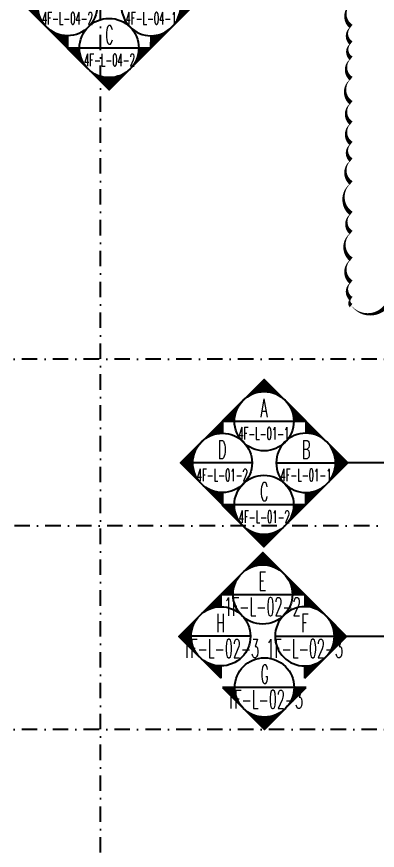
# Model space of a CAD drawing. Extents: x -354516 to 794396, y -401250 to -150594.
# Drawn here: x -40355 to -34513, y -338410 to -324902 of the extents above; entities that cross this region are included whole.
import ezdxf
from ezdxf.enums import TextEntityAlignment as Align

# ---------------------------------------------------------------- set-up
doc = ezdxf.new("R2010")
doc.units = 0
doc.header["$LTSCALE"] = 1000
doc.header["$MEASUREMENT"] = 0
doc.linetypes.add('DASHDOT2', pattern=[0.5, 0.25, -0.125, 0, -0.125])
doc.linetypes.add('DOTE', pattern=[2.4200000000000004, 2, -0.2, 0.02, -0.2])
for name, color, linetype in [('0-设备风口（修改）', 71, 'Continuous'), ('A-轴线1', 1, 'DOTE'), ('A填-灰度80', 252, 'Continuous'), ('A标-文字', 7, 'Continuous'), ('A标-索引', 3, 'Continuous'), ('text', 7, 'Continuous'), ('墙体', 7, 'Continuous')]:
    doc.layers.add(name, color=color, linetype=linetype)
doc.styles.add('DIM', font='SimSun.ttf', dxfattribs={"width": 0.7})
doc.styles.add('HT', font='romant.shx', dxfattribs={"width": 0.8, "bigfont": 'tjhts.shx'})
doc.dimstyles.new('DIM', dxfattribs={"dimtxt": 2.5, "dimasz": 1, "dimexe": 1, "dimexo": 1, "dimgap": 1, "dimtad": 1, "dimdec": 0, "dimzin": 0, "dimdsep": 46, "dimtxsty": 'DIM', "dimblk": 'ARCHTICK', "dimcen": 0, "dimclrd": 5, "dimclre": 5, "dimclrt": 35, "dimadec": 0, "dimazin": 0, "dimtfac": 0.5, "dimtdec": 0, "dimtix": 1, "dimtmove": 2, "dimatfit": 2, "dimldrblk": 'A', "dimfxl": 0, "dimtolj": 1, "dimtzin": 0, "dimlwd": -1, "dimlwe": -1, "dimarcsym": 0})

# ---------------------------------------------------------------- blocks, each defined once
blk = doc.blocks.new('GRID')
at = {"layer": '墙体', "color": 250, "linetype": 'DASHDOT2', "lineweight": -3}
for p, q in [((2936.383506716607, 36586.54070517188), (2936.383506716607, 72586.54070517188)), ((107436.3835067166, 54586.54070517188), (-19063.61649328339, 54586.54070517188)), ((57305.26613675383, 51886.54070517188), (-19063.61649328339, 51886.54070517182)), ((107436.3835067166, 48586.54070517188), (-19063.61649328339, 48586.54070517188))]:
    blk.add_line(p, q, dxfattribs=at)
blk = doc.blocks.new('A$C60322C3B')
at = {"layer": 'A标-索引'}
h = blk.add_hatch(dxfattribs=at)
h.set_pattern_fill('ANSI31', color=3, scale=10, style=0)
h.set_pattern_definition([(45, (-499755.9274758964, -166059.0656559148), (-11.22532015133644, 11.22532015133644), [])])
edge = h.paths.add_edge_path()
edge.add_line((-451.4783820866141, 452.4577604662627), (-904.284684085229, -0.3485404054517858))
edge.add_line((-904.2846840852872, -0.3485404053935781), (-639.0368938521133, -0.3485407547559589))
edge.add_ellipse((1.327918718568981, -0.3485415987670422), major_axis=(-0.4054723741044724, 640.3646842939327), ratio=0.9999999998537377, start_angle=404.963720827264, end_angle=449.9637208272668, ccw=False)
edge = h.paths.add_edge_path()
edge.add_line((1.327919911826029, 905.2640613380354), (-451.4783820866141, 452.4577604662627))
edge.add_ellipse((1.327918718801811, -0.3485415984177962), major_axis=(0.0001325876241709353, 640.3648126643536), ratio=0.9999999998537082, start_angle=315.00001178763426, end_angle=405.00001178762705, ccw=False)
edge.add_line((454.134220717242, 452.4577592734713), (1.327919911767822, 905.2640613380936))
edge = h.paths.add_edge_path()
edge.add_line((906.9405215231236, -0.3485427916748449), (454.1342207171838, 452.4577592734131))
edge.add_ellipse((1.327918719034642, -0.3485415987670422), major_axis=(-0.1922822936071592, 640.3647837962156), ratio=0.9999999998534758, start_angle=269.9827957249632, end_angle=314.9827957249526, ccw=False)
edge.add_line((641.6927312898915, -0.3485424417303875), (906.94052152324, -0.3485427916748449))
at = {"layer": 'A标-索引', "color": 60}
blk.add_line((-904.2846840852872, -0.3485404053935781), (906.9405215231236, -0.3485427910927683), dxfattribs=at)
blk.add_lwpolyline([(906.9405215231236, -0.3485427910927683), (1.327919911593199, 905.2640613380354), (-904.2846840852872, -0.3485404053935781)], dxfattribs=at)
blk.add_circle((0, 0), 640.3648125708895, dxfattribs=at)
at = {"layer": 'A标-文字', "color": 4, "style": 'HT', "width": 0.7}
for tag, p in [('E', (-5.460666131228209, 286.5336820804514)), ('-', (24.09126845281571, -264.1707114572637))]:
    blk.add_attdef(tag, text='', height=350, rotation=0.5956162231914178, dxfattribs=at).set_placement(p, align=Align.MIDDLE_CENTER)
blk = doc.blocks.new('A$C3EF60822')
at = {"layer": 'A填-灰度80'}
h = blk.add_hatch(dxfattribs=at)
h.set_pattern_fill('ANSI31', color=256, scale=10, style=0)
h.set_pattern_definition([(44.99999999999999, (-498751.2942502147, -165054.4324314244), (-11.22532015133644, 11.22532015133644), [])])
edge = h.paths.add_edge_path()
edge.add_line((-452.4577598054893, 451.4783826828934), (0.348541596555151, 904.2846840849379))
edge.add_line((0.3485415964532876, 904.2846840848797), (0.3485415964532876, 639.0368938516767))
edge.add_ellipse((0.3485415966715664, -1.327918719151057), major_axis=(-452.806301402132, 452.8063014021317), ratio=0.999999999999968, start_angle=-44.9999999999853, end_angle=1.103016363531548e-11)
edge = h.paths.add_edge_path()
edge.add_line((-905.2640612074174, -1.327918719442096), (-452.4577598055475, 451.478382682777))
edge.add_ellipse((0.3485415964387357, -1.327918719151057), major_axis=(-452.8063014020444, 452.8063014020444), ratio=0.9999999999999679, start_angle=0, end_angle=89.99999999999818)
edge.add_line((-452.4577598054893, -454.1342201211955), (-905.2640612073592, -1.327918719354784))
edge = h.paths.add_edge_path()
edge.add_line((0.348541596904397, -906.9405215235893), (-452.457759805664, -454.1342201211664))
edge.add_ellipse((0.3485415966715664, -1.327918719267473), major_axis=(452.8063014021027, 452.8063014021026), ratio=0.9999999999999467, start_angle=179.9999999999779, end_angle=224.9999999999807)
edge.add_line((0.3485415964387357, -641.6927312901244), (0.3485415969626047, -906.9405215235893))
at = {"color": 60}
for p, q in [((0.3485415964532876, 904.2846840848797), (0.2468180223368108, 640.3647650049534)), ((640.3648125708569, 3.403984010219574e-07), (-640.3648125708569, -3.403984010219574e-07)), ((0.3485415964387357, -906.9405215235893), (0, -640.3648125708569))]:
    blk.add_line(p, q, dxfattribs=at)
for points in [[(0.3485415964387357, -906.9405215235893), (-905.2640612074174, -1.327918719034642), (0.3485415964532876, 904.2846840848797)], [(0.3485415964532876, 904.2846840848797), (0.3485415964387357, 640.3647177177481)], [(0.3485415964387357, -640.3647177177481), (0.3485415964387357, -906.9405215235893)]]:
    blk.add_lwpolyline(points, dxfattribs=at)
blk.add_circle((0, 0), 640.3648125708894, dxfattribs=at)
at = {"layer": 'A标-文字', "color": 4, "style": 'HT', "width": 0.7}
for tag, p in [('X', (150.9757389156131, 346.4964550924499)), ('XX', (337.5704697009757, -202.5753468793408))]:
    blk.add_attdef(tag, text='', height=350, rotation=0.5956162215543248, dxfattribs=at).set_placement(p, align=Align.MIDDLE_CENTER)
blk = doc.blocks.new('_ArchTick')
at = {"color": 0, "linetype": 'ByBlock', "const_width": 0.4}
blk.add_lwpolyline([(-0.5, -0.5), (0.5, 0.5)], dxfattribs=at)
blk = doc.blocks.new('A')
at = {"color": 134}
for p, q in [((-1.435067392276323, 1.147654099946521), (-1.089590771724032, 1.437450103912849)), ((-1.089590771724032, 1.437450103912849), (0, 0)), ((-0.3688396396728422, 3.638e-12), (-2.127066897330223, 0)), ((-1.435067392276323, 1.147654099946521), (-0.3688396396728422, 0)), ((-1.435067392276323, -1.147654099946521), (-0.3688396396728422, 0)), ((-1.089590771724032, -1.437450103912849), (0, 0)), ((-1.435067392276323, -1.147654099946521), (-1.089590771724032, -1.437450103912849))]:
    blk.add_line(p, q, dxfattribs=at)
for points in [[(-1.435067392276323, 1.147654099946521), (-1.089590771724032, 1.437450103912849), (-0.3688396396728422, 0), (0, 0)], [(-1.435067392276323, -1.147654099946521), (-1.089590771724032, -1.437450103912849), (-0.3688396396728422, 0), (0, 0)]]:
    blk.add_solid(points, dxfattribs=at)

msp = doc.modelspace()

# ---------------------------------------------------------------- linework, layer by layer
at = {"layer": '0-设备风口（修改）'}
msp.add_lwpolyline([(-34936.72437751293, -324691.2071672603, 0, 75, 0.5), (-34936.72437751293, -325062.1455986043, 0, 75, 0.5), (-34936.72437751293, -325330.0455767973, 0, 75, 0.5), (-34936.72437751293, -325577.33786436, 0, 75, 0.5), (-34936.72437751293, -325907.0609144436, 0, 75, 0.5), (-34936.72437751293, -326298.6070364179, 0, 75, 0.5), (-34936.72437751293, -326628.3300865014, 0, 75, 0.5), (-34936.72437751293, -326958.053136585, 0, 75, 0.5), (-34936.72437751293, -327225.953114778, 0, 75, 0.5), (-34936.72437751293, -327596.891546122, 0, 75, 0.5), (-34936.72437751293, -328091.4761212474, 0, 75, 0.5), (-34936.72437751293, -328400.5914807008, 0, 75, 0.5), (-34936.72437751293, -328833.3529839355, 0, 75, 0.5), (-34936.72437751293, -329204.2914152795, 0, 75, 0.5), (-34936.72437751293, -329472.1913934724, 0, 75, 0.5), (-34936.72437751293, -329581, 0, 75, 0.5), (-34360.13700191153, -329581, 0, 75, 0.5)], format="xyseb", dxfattribs=at)

# ---------------------------------------------------------------- block references
at = {"layer": 'A-轴线1'}
msp.add_blockref('GRID', (-41936.38350665566, -385036.5407097827), dxfattribs=at)
at = {"layer": 'A标-索引'}
ref = msp.add_blockref('A$C3EF60822', (-39531.36832018835, -324729.7329327682), dxfattribs=dict(at, xscale=0.75, yscale=0.75, zscale=0.75))
ref.add_attrib('XX', '4F-L-04-2', dxfattribs={"layer": 'text', "color": 4, "height": 200, "style": 'HT', "width": 0.5}).set_placement((-39532.60367087863, -324927.8609663611), align=Align.MIDDLE_CENTER)
ref.add_attrib('X', 'D', dxfattribs={"layer": 'text', "color": 4, "height": 300, "style": 'HT', "width": 0.5}).set_placement((-39535.46381978678, -324514.8326712078), align=Align.MIDDLE_CENTER)
ref = msp.add_blockref('A$C3EF60822', (-38179.09747211101, -324729.7329327682), dxfattribs=dict(at, xscale=-0.75, yscale=0.75, zscale=0.75))
ref.add_attrib('XX', '4F-L-04-1', dxfattribs={"layer": 'text', "color": 4, "height": 200, "style": 'HT', "width": 0.5}).set_placement((-38177.86212142075, -324927.8609663611), align=Align.MIDDLE_CENTER)
ref.add_attrib('X', 'B', dxfattribs={"layer": 'text', "color": 4, "height": 300, "style": 'HT', "width": 0.5}).set_placement((-38175.00197251259, -324514.8326712078), align=Align.MIDDLE_CENTER)
ref = msp.add_blockref('A$C60322C3B', (-38857.5723913723, -325410.1997292149), dxfattribs=dict(at, xscale=0.75, yscale=0.75, zscale=0.75, rotation=180))
ref.add_attrib('XX', '4F-L-04-2', dxfattribs={"layer": 'text', "color": 4, "height": 200, "rotation": 2.668042644536231e-08, "style": 'HT', "width": 0.5}).set_placement((-38852.51330741555, -325603.717359198), align=Align.MIDDLE_CENTER)
ref.add_attrib('X', 'C', dxfattribs={"layer": 'text', "color": 4, "height": 300, "rotation": 2.668042644536231e-08, "style": 'HT', "width": 0.5}).set_placement((-38853.47689168029, -325196.2969428375), align=Align.MIDDLE_CENTER)
ref = msp.add_blockref('A$C60322C3B', (-36346.65348505048, -331457.8294311212), dxfattribs=dict(at, xscale=0.75, yscale=0.75, zscale=0.75))
ref.add_attrib('XX', '4F-L-01-1', dxfattribs={"layer": 'text', "color": 4, "height": 200, "style": 'HT', "width": 0.5}).set_placement((-36351.71256920981, -331655.9574647142), align=Align.MIDDLE_CENTER)
ref.add_attrib('X', 'A', dxfattribs={"layer": 'text', "color": 4, "height": 300, "style": 'HT', "width": 0.5}).set_placement((-36350.7489846489, -331242.9291695609), align=Align.MIDDLE_CENTER)
ref = msp.add_blockref('A$C3EF60822', (-37022.78890908915, -332132.3784258313), dxfattribs=dict(at, xscale=0.75, yscale=0.75, zscale=0.75))
ref.add_attrib('XX', '4F-L-01-2', dxfattribs={"layer": 'text', "color": 4, "height": 200, "style": 'HT', "width": 0.5}).set_placement((-37024.02425977943, -332330.5064594243), align=Align.MIDDLE_CENTER)
ref.add_attrib('X', 'D', dxfattribs={"layer": 'text', "color": 4, "height": 300, "style": 'HT', "width": 0.5}).set_placement((-37026.88440868758, -331917.478164271), align=Align.MIDDLE_CENTER)
ref = msp.add_blockref('A$C3EF60822', (-35670.51806101181, -332132.3784258313), dxfattribs=dict(at, xscale=-0.75, yscale=0.75, zscale=0.75))
ref.add_attrib('XX', '4F-L-01-1', dxfattribs={"layer": 'text', "color": 4, "height": 200, "style": 'HT', "width": 0.5}).set_placement((-35669.28271032155, -332330.5064594243), align=Align.MIDDLE_CENTER)
ref.add_attrib('X', 'B', dxfattribs={"layer": 'text', "color": 4, "height": 300, "style": 'HT', "width": 0.5}).set_placement((-35666.42256141339, -331917.478164271), align=Align.MIDDLE_CENTER)
ref = msp.add_blockref('A$C60322C3B', (-36348.99298027311, -332812.845222278), dxfattribs=dict(at, xscale=0.75, yscale=0.75, zscale=0.75, rotation=180))
ref.add_attrib('XX', '4F-L-01-2', dxfattribs={"layer": 'text', "color": 4, "height": 200, "rotation": 2.668042644536231e-08, "style": 'HT', "width": 0.5}).set_placement((-36343.93389631635, -333006.3628522612), align=Align.MIDDLE_CENTER)
ref.add_attrib('X', 'C', dxfattribs={"layer": 'text', "color": 4, "height": 300, "rotation": 2.668042644536231e-08, "style": 'HT', "width": 0.5}).set_placement((-36344.89748058109, -332598.9424359007), align=Align.MIDDLE_CENTER)
ref = msp.add_blockref('A$C60322C3B', (-36370.0011997051, -334264.1752505364), dxfattribs=dict(at, xscale=0.75, yscale=0.75, zscale=0.75))
ref.add_attrib('XX', '1F-L-02-2', dxfattribs={"layer": 'text', "color": 4, "height": 300, "style": 'HT', "width": 0.5}).set_placement((-36375.06028386442, -334462.3032841294), align=Align.MIDDLE_CENTER)
ref.add_attrib('X', 'E', dxfattribs={"layer": 'text', "color": 4, "height": 300, "style": 'HT', "width": 0.5}).set_placement((-36374.09669930352, -334049.2749889761), align=Align.MIDDLE_CENTER)
ref = msp.add_blockref('A$C3EF60822', (-37048.47611896641, -334942.6501689042), dxfattribs=dict(at, xscale=0.75, yscale=0.75, zscale=0.75))
ref.add_attrib('XX', '1F-L-02-3', dxfattribs={"layer": 'text', "color": 4, "height": 300, "style": 'HT', "width": 0.5}).set_placement((-37049.71146965672, -335140.7782024971), align=Align.MIDDLE_CENTER)
ref.add_attrib('X', 'H', dxfattribs={"layer": 'text', "color": 4, "height": 300, "style": 'HT', "width": 0.5}).set_placement((-37052.57161856483, -334727.7499073438), align=Align.MIDDLE_CENTER)
ref = msp.add_blockref('A$C3EF60822', (-35689.53440236541, -334942.6501706934), dxfattribs=dict(at, xscale=-0.75, yscale=0.75, zscale=0.75))
ref.add_attrib('XX', '1F-L-02-3', dxfattribs={"layer": 'text', "color": 4, "height": 300, "style": 'HT', "width": 0.5}).set_placement((-35688.29905167509, -335140.7782042864), align=Align.MIDDLE_CENTER)
ref.add_attrib('X', 'F', dxfattribs={"layer": 'text', "color": 4, "height": 300, "style": 'HT', "width": 0.5}).set_placement((-35685.43890276699, -334727.7499091331), align=Align.MIDDLE_CENTER)
ref = msp.add_blockref('A$C60322C3B', (-36341.87048024652, -335771.0518137145), dxfattribs=dict(at, xscale=0.75, yscale=0.75, zscale=0.75, rotation=180))
ref.add_attrib('XX', '1F-L-02-3', dxfattribs={"layer": 'text', "color": 4, "height": 300, "rotation": 2.668042644536231e-08, "style": 'HT', "width": 0.5}).set_placement((-36336.81139628976, -335964.5694436976), align=Align.MIDDLE_CENTER)
ref.add_attrib('X', 'G', dxfattribs={"layer": 'text', "color": 4, "height": 300, "rotation": 2.668042644536231e-08, "style": 'HT', "width": 0.5}).set_placement((-36337.7749805545, -335557.1490273371), align=Align.MIDDLE_CENTER)

# ---------------------------------------------------------------- leaders
at = {"layer": 'A标-索引', "color": 3}
for points in [[(-26263.45798529172, -332133.3743648706), (-34991.57001510625, -332133.3743648706)], [(-26921.06291266973, -334943.6461097327), (-35010.58635645985, -334943.6461097327)]]:
    msp.add_leader(points, dimstyle='DIM', override={"dimasz": 100, "dimgap": 1, "dimtad": 0, "dimclrd": 256}, dxfattribs=at)

doc.saveas('drawing.dxf')
